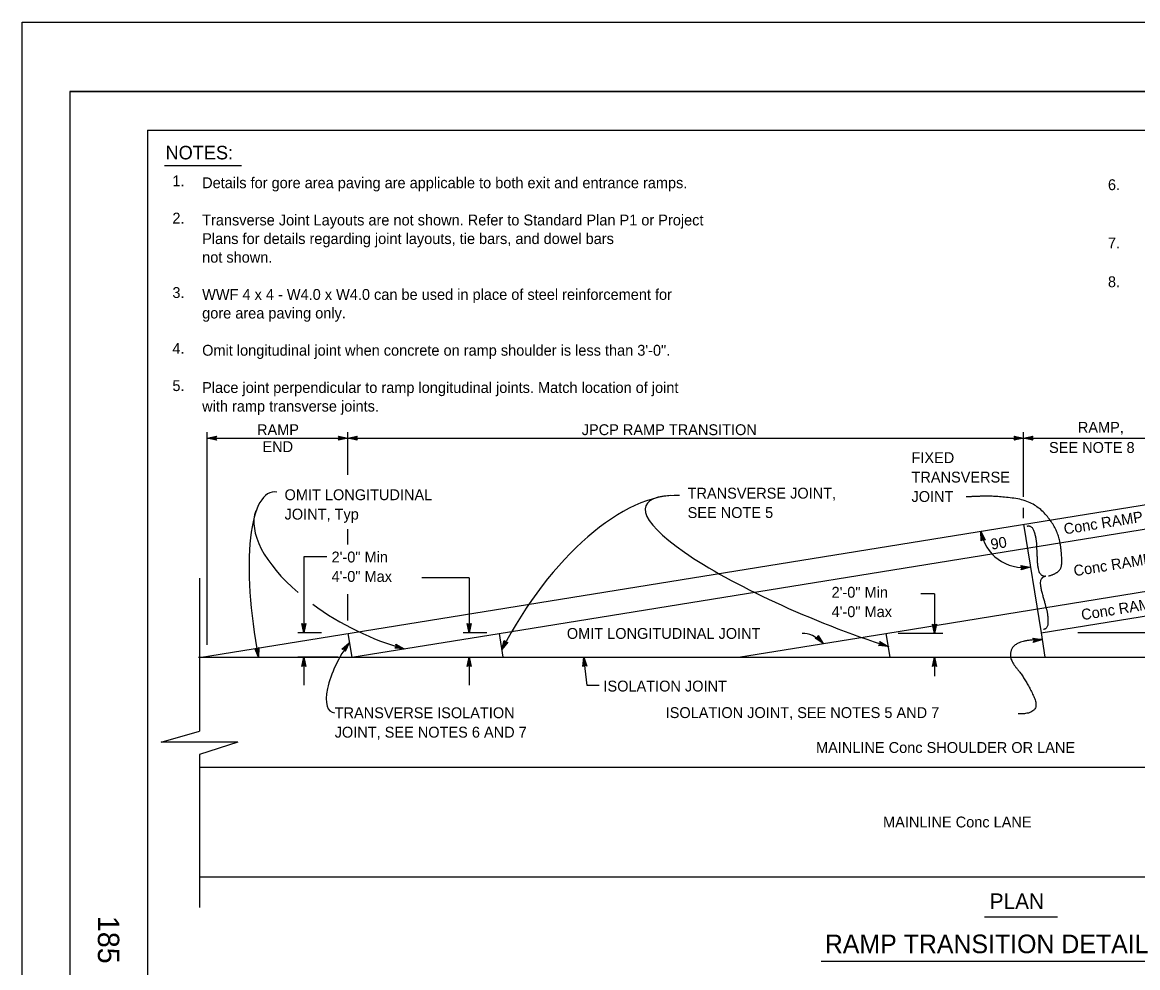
# Model space of a CAD drawing. Extents: x -894 to 866, y -476 to 714.
# Drawn here: x -894 to -175, y 104 to 714 of the extents above; entities that cross this region are included whole.
import ezdxf

# ---------------------------------------------------------------- set-up
doc = ezdxf.new("R2010")
doc.units = 0
for name, color, linetype in [('10 Sheet Format', 7, 'Continuous'), ('56 Stage 3 Anno', 7, 'Continuous'), ('57 Undefined', 7, 'Continuous'), ('60 Nongeo Data', 7, 'Continuous')]:
    doc.layers.add(name, color=color, linetype=linetype)

msp = doc.modelspace()

# ---------------------------------------------------------------- linework, layer by layer
at = {"layer": '10 Sheet Format'}
for p, q in [((-863.46, 668.96), (836.55, 668.96)), ((-863.46, 668.96), (-863.46, -431.04)), ((-813.45, 643.96), (811.55, 643.96)), ((-813.45, 643.96), (-813.45, -406.04))]:
    msp.add_line(p, q, dxfattribs=at)
for points in [[(-894.04, 713.56), (865.96, 713.56), (865.96, -476.44), (-894.04, -476.44)], [(-863.46, -431.04), (836.55, -431.04), (836.55, 668.96), (-863.46, 668.96)]]:
    msp.add_lwpolyline(points, close=True, dxfattribs=at)
at = {"layer": '56 Stage 3 Anno'}
for p, q in [((-774.82, 312.14), (-774.82, 449.37)), ((-774.82, 445.44), (-768.82, 446.77)), ((-773.43, 445.44), (-769.06, 446.41)), ((-772.06, 445.43), (-769.23, 446.06)), ((-768.82, 446.77), (-769.62, 445.44)), ((-768.82, 446.77), (-768.82, 446.77)), ((-689.39, 445.44), (-690.19, 446.78)), ((-690.19, 446.78), (-690.19, 446.78)), ((-690.19, 446.78), (-684.19, 445.44)), ((-689.98, 446.42), (-685.57, 445.44)), ((-689.74, 446.06), (-686.96, 445.44)), ((-689.57, 445.71), (-688.34, 445.44)), ((-684.19, 421.9), (-684.19, 449.37)), ((-684.19, 445.44), (-678.19, 446.77)), ((-682.8, 445.44), (-678.43, 446.41)), ((-681.43, 445.43), (-678.61, 446.06)), ((-678.19, 446.77), (-678.99, 445.44)), ((-678.19, 446.77), (-678.19, 446.77)), ((-253.95, 445.44), (-254.75, 446.78)), ((-254.75, 446.78), (-254.75, 446.78)), ((-254.75, 446.78), (-248.75, 445.44)), ((-254.53, 446.42), (-250.13, 445.44)), ((-254.3, 446.06), (-251.51, 445.44)), ((-254.12, 445.71), (-252.89, 445.44)), ((-248.75, 407.68), (-248.75, 449.37)), ((-248.75, 445.44), (-242.75, 446.77)), ((-247.36, 445.44), (-242.98, 446.41)), ((-245.98, 445.43), (-243.16, 446.06)), ((-242.75, 446.77), (-243.55, 445.44)), ((-242.75, 446.77), (-242.75, 446.77)), ((-774.82, 445.44), (-684.19, 445.44)), ((-768.82, 444.1), (-774.82, 445.44)), ((-774.82, 445.44), (-774.82, 445.44)), ((-769.04, 444.45), (-773.44, 445.44)), ((-769.27, 444.81), (-772.06, 445.43)), ((-770.68, 445.43), (-769.47, 445.7)), ((-769.45, 445.16), (-770.68, 445.43)), ((-769.62, 445.44), (-768.82, 444.1)), ((-768.82, 444.1), (-768.82, 444.1)), ((-684.19, 445.44), (-690.19, 444.11)), ((-690.19, 444.11), (-689.39, 445.44)), ((-690.19, 444.11), (-690.19, 444.11)), ((-685.59, 445.43), (-689.96, 444.47)), ((-686.96, 445.44), (-689.78, 444.81)), ((-688.34, 445.44), (-689.55, 445.17)), ((-684.19, 445.44), (-248.75, 445.44)), ((-684.19, 445.44), (-684.19, 445.44)), ((-678.19, 444.1), (-684.19, 445.44)), ((-684.19, 445.44), (-684.19, 445.44)), ((-678.41, 444.45), (-682.81, 445.44)), ((-678.64, 444.81), (-681.43, 445.43)), ((-680.05, 445.43), (-678.84, 445.7)), ((-678.82, 445.16), (-680.05, 445.43)), ((-678.99, 445.44), (-678.19, 444.1)), ((-678.19, 444.1), (-678.19, 444.1)), ((-248.75, 445.44), (-254.75, 444.11)), ((-254.75, 444.11), (-253.95, 445.44)), ((-254.75, 444.11), (-254.75, 444.11)), ((-250.14, 445.43), (-254.51, 444.47)), ((-251.51, 445.44), (-254.33, 444.81)), ((-252.89, 445.44), (-254.1, 445.17)), ((-248.75, 445.44), (-248.75, 445.44)), ((-242.75, 444.1), (-248.75, 445.44)), ((-248.75, 445.44), (-248.75, 445.44)), ((-248.75, 445.44), (-147.69, 445.44)), ((-242.96, 444.45), (-247.37, 445.44)), ((-243.2, 444.81), (-245.98, 445.43)), ((-244.6, 445.43), (-243.39, 445.7)), ((-243.37, 445.16), (-244.6, 445.43)), ((-243.55, 445.44), (-242.75, 444.1)), ((-242.75, 444.1), (-242.75, 444.1)), ((-248.75, 400.2), (-248.75, 400.59)), ((-248.75, 393.9), (-248.75, 400.2)), ((-684.19, 376.98), (-684.19, 386.7)), ((-712.55, 368.86), (-712.55, 320.01)), ((-697.86, 368.86), (-712.55, 368.86)), ((-605.99, 355.3), (-636.54, 355.3)), ((-605.99, 355.3), (-605.99, 320.01)), ((-306.17, 345.17), (-314.84, 345.17)), ((-306.17, 345.17), (-306.17, 319.61)), ((-684.19, 327.89), (-684.19, 344.81)), ((-712.55, 320.01), (-713.88, 326.01)), ((-713.88, 326.01), (-713.88, 326.01)), ((-713.88, 326.01), (-712.55, 325.21)), ((-712.56, 321.4), (-713.52, 325.78)), ((-712.55, 322.78), (-713.18, 325.6)), ((-712.55, 324.16), (-712.82, 325.37)), ((-712.55, 325.21), (-711.21, 326.01)), ((-711.21, 326.01), (-712.55, 320.01)), ((-711.57, 325.8), (-712.55, 321.39)), ((-711.93, 325.56), (-712.55, 322.78)), ((-712.27, 325.39), (-712.55, 324.16)), ((-711.21, 326.01), (-711.21, 326.01)), ((-605.99, 320.01), (-607.32, 326.01)), ((-607.32, 326.01), (-607.32, 326.01)), ((-607.32, 326.01), (-605.99, 325.21)), ((-605.99, 321.4), (-606.96, 325.78)), ((-605.99, 322.78), (-606.61, 325.6)), ((-605.98, 324.16), (-606.25, 325.37)), ((-605.99, 325.21), (-604.65, 326.01)), ((-604.65, 326.01), (-605.99, 320.01)), ((-605, 325.8), (-605.99, 321.39)), ((-605.36, 325.56), (-605.99, 322.78)), ((-605.71, 325.39), (-605.98, 324.16)), ((-604.65, 326.01), (-604.65, 326.01)), ((-306.17, 319.61), (-307.5, 325.61)), ((-307.5, 325.61), (-307.5, 325.61)), ((-307.5, 325.61), (-306.17, 324.81)), ((-306.18, 321), (-307.15, 325.38)), ((-306.17, 322.38), (-306.8, 325.2)), ((-306.17, 323.76), (-306.44, 324.97)), ((-306.17, 324.81), (-304.84, 325.61)), ((-304.84, 325.61), (-306.17, 319.61)), ((-305.19, 325.4), (-306.17, 320.99)), ((-305.55, 325.16), (-306.17, 322.38)), ((-305.9, 324.99), (-306.17, 323.76)), ((-304.84, 325.61), (-304.84, 325.61)), ((-701.25, 320.01), (-716.49, 320.01)), ((-712.55, 320.01), (-712.55, 320.01)), ((-594.69, 320.01), (-609.92, 320.01)), ((-605.99, 320.01), (-605.99, 320.01)), ((-382.96, 316.41), (-381.46, 316.78)), ((-377.8, 313.08), (-382.96, 316.41)), ((-382.96, 316.41), (-382.96, 316.41)), ((-378.78, 314.07), (-382.54, 316.49)), ((-379.74, 315.05), (-382.17, 316.61)), ((-380.71, 316.03), (-381.75, 316.7)), ((-381.46, 316.78), (-381.07, 318.29)), ((-381.38, 317.1), (-380.71, 316.03)), ((-381.26, 317.46), (-379.74, 315.05)), ((-381.17, 317.88), (-378.77, 314.06)), ((-381.07, 318.29), (-381.07, 318.29)), ((-381.07, 318.29), (-377.8, 313.08)), ((-300.85, 319.61), (-329.49, 319.61)), ((-306.17, 319.61), (-306.17, 319.61)), ((-241.76, 315.17), (-242.66, 316.44)), ((-242.66, 316.44), (-242.66, 316.44)), ((-242.66, 316.44), (-236.57, 315.6)), ((-120.07, 320.01), (-213.82, 320.01)), ((-741.83, 304.27), (-744.26, 309.91)), ((-744.26, 309.91), (-744.26, 309.91)), ((-744.26, 309.91), (-742.81, 309.37)), ((-742.09, 305.63), (-743.87, 309.75)), ((-742.35, 306.98), (-743.49, 309.64)), ((-742.6, 308.34), (-743.09, 309.47)), ((-742.81, 309.37), (-741.64, 310.41)), ((-742.57, 309.6), (-742.6, 308.34)), ((-742.26, 309.83), (-742.35, 306.98)), ((-741.95, 310.13), (-742.09, 305.62)), ((-741.64, 310.41), (-741.83, 304.27)), ((-741.64, 310.41), (-741.64, 310.41)), ((-688.05, 309.51), (-683.3, 313.41)), ((-686.51, 309.31), (-688.05, 309.51)), ((-688.05, 309.51), (-688.05, 309.51)), ((-687.64, 309.46), (-684.15, 312.32)), ((-687.21, 309.42), (-685.01, 311.24)), ((-686.83, 309.35), (-685.86, 310.15)), ((-685.95, 307.86), (-686.51, 309.31)), ((-685.86, 310.15), (-686.39, 309.03)), ((-685.01, 311.24), (-686.25, 308.62)), ((-684.16, 312.31), (-686.09, 308.27)), ((-683.3, 313.41), (-685.95, 307.86)), ((-683.3, 313.41), (-683.3, 313.41)), ((-654.01, 309.99), (-652.89, 311.07)), ((-647.87, 309.73), (-654.01, 309.99)), ((-654.01, 309.99), (-654.01, 309.99)), ((-649.21, 310.09), (-653.69, 310.28)), ((-650.54, 310.45), (-653.43, 310.57)), ((-652.89, 311.07), (-653.32, 312.57)), ((-653.32, 312.57), (-653.32, 312.57)), ((-653.32, 312.57), (-647.87, 309.73)), ((-653.2, 312.18), (-649.2, 310.09)), ((-651.87, 310.81), (-653.11, 310.86)), ((-653.07, 311.77), (-650.54, 310.45)), ((-652.99, 311.39), (-651.87, 310.81)), ((-647.87, 309.73), (-647.87, 309.73)), ((-585.04, 309.16), (-583.41, 315.08)), ((-581.05, 313.83), (-585.04, 309.16)), ((-585.04, 309.16), (-585.04, 309.16)), ((-581.46, 313.81), (-584.4, 310.38)), ((-584.39, 310.39), (-583.2, 314.71)), ((-583.75, 311.6), (-582.98, 314.39)), ((-581.89, 313.77), (-583.75, 311.6)), ((-583.41, 315.08), (-583.41, 315.08)), ((-583.41, 315.08), (-582.61, 313.75)), ((-583.1, 312.82), (-582.77, 314.01)), ((-582.28, 313.78), (-583.1, 312.82)), ((-582.61, 313.75), (-581.05, 313.83)), ((-581.05, 313.83), (-581.05, 313.83)), ((-377.8, 313.08), (-377.8, 313.08)), ((-342.15, 311.77), (-340.98, 312.79)), ((-336.03, 311.21), (-342.15, 311.77)), ((-342.15, 311.77), (-342.15, 311.77)), ((-337.35, 311.63), (-341.81, 312.04)), ((-338.66, 312.05), (-341.54, 312.32)), ((-340.98, 312.79), (-341.33, 314.31)), ((-341.33, 314.31), (-341.33, 314.31)), ((-341.33, 314.31), (-336.03, 311.21)), ((-341.24, 313.91), (-337.34, 311.63)), ((-339.97, 312.47), (-341.21, 312.59)), ((-341.12, 313.49), (-338.66, 312.05)), ((-341.06, 313.11), (-339.97, 312.47)), ((-336.03, 311.21), (-336.03, 311.21)), ((-236.57, 315.6), (-242.44, 313.78)), ((-242.44, 313.78), (-241.76, 315.17)), ((-242.44, 313.78), (-242.44, 313.78)), ((-242.42, 316.11), (-237.95, 315.49)), ((-237.96, 315.48), (-242.24, 314.16)), ((-242.16, 315.77), (-239.33, 315.37)), ((-239.33, 315.37), (-242.09, 314.52)), ((-241.95, 315.43), (-240.7, 315.26)), ((-240.7, 315.26), (-241.89, 314.9)), ((-236.57, 315.6), (-236.57, 315.6)), ((-741.83, 304.27), (-741.83, 304.27)), ((-690.58, 304.27), (-716.49, 304.27)), ((-713.89, 298.27), (-712.55, 304.27)), ((-713.54, 298.48), (-712.55, 302.89)), ((-712.55, 304.27), (-712.55, 304.27)), ((-712.55, 304.27), (-711.22, 298.27)), ((-712.55, 304.27), (-712.55, 286.29)), ((-712.55, 302.87), (-711.58, 298.5)), ((-685.95, 307.86), (-685.95, 307.86)), ((-607.33, 298.27), (-605.99, 304.27)), ((-606.97, 298.48), (-605.99, 302.89)), ((-605.99, 304.27), (-605.99, 304.27)), ((-605.99, 304.27), (-604.66, 298.27)), ((-605.99, 304.27), (-605.99, 286.29)), ((-605.98, 302.87), (-605.02, 298.5)), ((-532.76, 298.15), (-532.11, 304.27)), ((-532.43, 298.41), (-531.96, 302.89)), ((-532.11, 304.27), (-532.11, 304.27)), ((-532.11, 304.27), (-530.11, 298.46)), ((-530.03, 286.06), (-532.11, 304.27)), ((-531.95, 302.88), (-530.49, 298.65)), ((-307.51, 298.27), (-306.17, 304.27)), ((-307.16, 298.48), (-306.18, 302.89)), ((-306.17, 304.27), (-306.17, 304.27)), ((-306.17, 304.27), (-304.84, 298.27)), ((-306.17, 304.27), (-306.17, 292.04)), ((-306.17, 302.87), (-305.2, 298.5)), ((-712.55, 299.07), (-713.89, 298.27)), ((-713.89, 298.27), (-713.89, 298.27)), ((-713.18, 298.72), (-712.55, 301.5)), ((-712.83, 298.89), (-712.56, 300.12)), ((-712.56, 300.12), (-712.29, 298.91)), ((-712.55, 301.5), (-711.93, 298.68)), ((-711.22, 298.27), (-712.55, 299.07)), ((-711.22, 298.27), (-711.22, 298.27)), ((-605.99, 299.07), (-607.33, 298.27)), ((-607.33, 298.27), (-607.33, 298.27)), ((-606.61, 298.72), (-605.99, 301.5)), ((-606.27, 298.89), (-605.99, 300.12)), ((-605.99, 301.5), (-605.36, 298.68)), ((-605.99, 300.12), (-605.72, 298.91)), ((-604.66, 298.27), (-605.99, 299.07)), ((-604.66, 298.27), (-604.66, 298.27)), ((-531.52, 299.1), (-532.76, 298.15)), ((-532.76, 298.15), (-532.76, 298.15)), ((-532.1, 298.68), (-531.8, 301.52)), ((-531.8, 301.52), (-530.86, 298.79)), ((-531.78, 298.9), (-531.64, 300.15)), ((-531.64, 300.15), (-531.24, 298.98)), ((-530.11, 298.46), (-531.52, 299.1)), ((-530.11, 298.46), (-530.11, 298.46)), ((-306.17, 299.07), (-307.51, 298.27)), ((-307.51, 298.27), (-307.51, 298.27)), ((-306.8, 298.72), (-306.18, 301.5)), ((-306.45, 298.89), (-306.18, 300.12)), ((-306.18, 301.5), (-305.55, 298.68)), ((-306.18, 300.12), (-305.91, 298.91)), ((-304.84, 298.27), (-306.17, 299.07)), ((-304.84, 298.27), (-304.84, 298.27)), ((-522.2, 286.06), (-530.03, 286.06)), ((-804.61, 249.48), (-779.93, 256.62)), ((-755.17, 249.48), (-804.61, 249.48)), ((-755.17, 249.48), (-779.93, 241.44))]:
    msp.add_line(p, q, dxfattribs=at)
for points in [[(-275.99, 379.33), (-276.19, 385.47), (-273.4, 379.99), (-273.8, 380.11), (-275.84, 384.13), (-275.7, 379.62), (-275.41, 379.92), (-275.5, 382.8), (-274.2, 380.23), (-274.59, 380.35), (-275.16, 381.46), (-275.12, 380.21), (-274.89, 380.44), (-273.4, 379.99), (-274.89, 380.44)], [(-250.51, 363.25), (-244.43, 362.33), (-250.32, 360.58), (-250.13, 360.95), (-245.81, 362.23), (-250.27, 362.91), (-250.03, 362.57), (-247.18, 362.14), (-249.94, 361.32), (-249.76, 361.69), (-248.56, 362.04), (-249.8, 362.23), (-249.61, 361.97), (-250.32, 360.58), (-249.61, 361.97)]]:
    msp.add_lwpolyline(points, close=True, dxfattribs=at)
msp.add_arc((-248.75, 389.97), 27.9, 189.17867, 279.17856, dxfattribs=at)
for centre, major_axis, ratio, start_param, end_param in [((-711.62, 305.44), (21.48, -105.18), 0.27818, 3.038807, 4.666772), ((-521.34, 274.01), (-66.97, -130.42), 0.496109, 3.367321, 4.697572), ((-362.27, 351.07), (129.93, -50.81), 0.206003, 2.713827, 4.998801), ((-665.48, 360.04), (77, -41.01), 0.463447, 3.206072, 4.260204), ((-665.48, 360.04), (77, -41.01), 0.463447, 4.405171, 5.17828), ((-383.04, 289.76), (10.7, -29.25), 0.543562, 2.272208, 2.999964), ((-680.46, 296.49), (-14.47, -27.52), 0.371711, 4.257735, 6.474303)]:
    msp.add_ellipse(centre, major_axis=major_axis, ratio=ratio, start_param=start_param, end_param=end_param, dxfattribs=at)
for points in [[(-232.73, 356.62), (-224.75, 358.58), (-223.7, 368.4), (-226.5, 386.98), (-242.28, 405.22), (-268.81, 408.37), (-282.25, 407.67), (-285.76, 407.67)], [(-246.43, 388.78), (-243.24, 389.45), (-240.57, 380.98), (-240.28, 373.81), (-239.59, 359.82), (-236.51, 356.27), (-234.38, 356.61)], [(-235.97, 322.29), (-232.73, 322.63), (-232.79, 331.52), (-234.71, 338.43), (-238.35, 351.96), (-236.51, 356.27), (-234.38, 356.61)], [(-236.57, 315.6), (-252.94, 315.6), (-259.24, 304.33), (-247.15, 289.96), (-236.84, 267.27), (-252.24, 267.65)]]:
    msp.add_open_spline(points, degree=2, dxfattribs=at)
at = {"layer": '57 Undefined'}
for p, q in [((-802.37, 621.2), (-752.74, 621.2)), ((-273.79, 136.91), (-226.77, 136.91)), ((-379.21, 108.18), (-124.14, 108.18))]:
    msp.add_line(p, q, dxfattribs=at)
at = {"layer": '60 Nongeo Data'}
for p, q in [((-779.93, 304.14), (255.16, 471.39)), ((-586.73, 319.61), (175.6, 442.79)), ((-337.38, 319.61), (181.95, 403.53)), ((-248.75, 389.97), (-237.44, 320.01)), ((-237.44, 320.01), (184.43, 388.18)), ((-779.93, 355.22), (-779.93, 256.62)), ((-684.19, 319.61), (-681.71, 304.27)), ((-681.71, 304.27), (-586.73, 319.61)), ((-586.73, 319.61), (-584.25, 304.27)), ((-432.37, 304.27), (-337.38, 319.61)), ((-337.38, 319.61), (-334.9, 304.27)), ((-237.44, 320.01), (-234.9, 304.27)), ((-780.44, 304.27), (-681.71, 304.27)), ((-681.71, 304.27), (184.43, 304.27)), ((-779.93, 241.44), (-779.93, 142.85)), ((-779.93, 233.4), (247.19, 233.4)), ((-779.93, 162.53), (247.19, 162.53))]:
    msp.add_line(p, q, dxfattribs=at)

# ---------------------------------------------------------------- texts
at = {"layer": '10 Sheet Format'}
msp.add_text('185', height=13.779, rotation=270, dxfattribs=at).set_placement((-845.33, 137.41))
at = {"layer": '57 Undefined'}
for s, height, p in [('NOTES:', 8.75, (-801.74, 625.17)), ('1.', 7, (-797.3, 607.82)), ('Details for gore area paving are applicable to both exit and entrance ramps.', 7, (-778.13, 606.6)), ('6.', 7, (-194.33, 605.35)), ('2.', 7, (-797.3, 583.82)), ('Transverse Joint Layouts are not shown. Refer to Standard Plan P1 or Project', 7, (-778.13, 582.6)), ('Plans for details regarding joint layouts, tie bars, and dowel bars', 7, (-778.13, 570.6)), ('7.', 7, (-194.33, 567.81)), ('not shown.', 7, (-778.13, 558.6)), ('8. ', 7, (-194.33, 542.79)), ('3.', 7, (-797.3, 535.82)), ('WWF 4 x 4 - W4.0 x W4.0 can be used in place of steel reinforcement for', 7, (-778.13, 534.6)), ('gore area paving only.', 7, (-778.13, 522.6)), ('4.', 7, (-797.3, 499.82)), ('Omit longitudinal joint when concrete on ramp shoulder is less than 3\'-0".', 7, (-778.13, 498.6)), ('5.', 7, (-797.3, 475.82)), ('Place joint perpendicular to ramp longitudinal joints. Match location of joint ', 7, (-778.13, 474.6)), ('with ramp transverse joints.', 7, (-778.13, 462.6)), ('RAMP', 7, (-742.77, 447.4)), ('JPCP RAMP TRANSITION', 7, (-533.48, 447.4)), ('RAMP,', 7, (-213.72, 448.94)), ('END', 7, (-739.27, 436.47)), ('SEE NOTE 8', 7, (-232.3, 435.94)), ('FIXED', 7, (-320.95, 429.36)), ('TRANSVERSE', 7, (-320.95, 416.85)), ('OMIT LONGITUDINAL', 7, (-725.01, 405.47)), ('TRANSVERSE JOINT,', 7, (-465.24, 406.48)), ('JOINT', 7, (-320.95, 404.34)), ('JOINT, Typ', 7, (-725.01, 392.96)), ('SEE NOTE 5', 7, (-465.24, 393.97)), ('2\'-0" Min', 7, (-694.72, 365.32)), ('4\'-0" Max', 7, (-694.72, 352.81)), ('2\'-0" Min', 7, (-372.44, 342.59)), ('4\'-0" Max', 7, (-372.44, 330.08)), ('OMIT LONGITUDINAL JOINT', 7, (-543.08, 316.04)), ('ISOLATION JOINT', 7, (-519.49, 282.11)), ('TRANSVERSE ISOLATION', 7, (-692.72, 264.9)), ('ISOLATION JOINT, SEE NOTES 5 AND 7', 7, (-479.38, 265)), ('JOINT, SEE NOTES 6 AND 7', 7, (-692.72, 252.39)), ('MAINLINE Conc SHOULDER OR LANE', 7, (-382.48, 242.5)), ('MAINLINE Conc LANE', 7, (-339.27, 194.47)), ('PLAN', 10, (-270.5, 141.93)), ('RAMP TRANSITION DETAIL', 12, (-376.81, 113.4))]:
    msp.add_text(s, height=height, dxfattribs=at).set_placement(p)
for s, p in [('Conc RAMP SHOULDER', (-222.22, 383.34)), ('90', (-269.38, 373.51)), ('Conc RAMP LANE(S)', (-215.88, 356.38)), ('Conc RAMP SHOULDER', (-210.99, 328.04))]:
    msp.add_text(s, height=7, rotation=9.17861, dxfattribs=at).set_placement(p)

doc.saveas('drawing.dxf')
